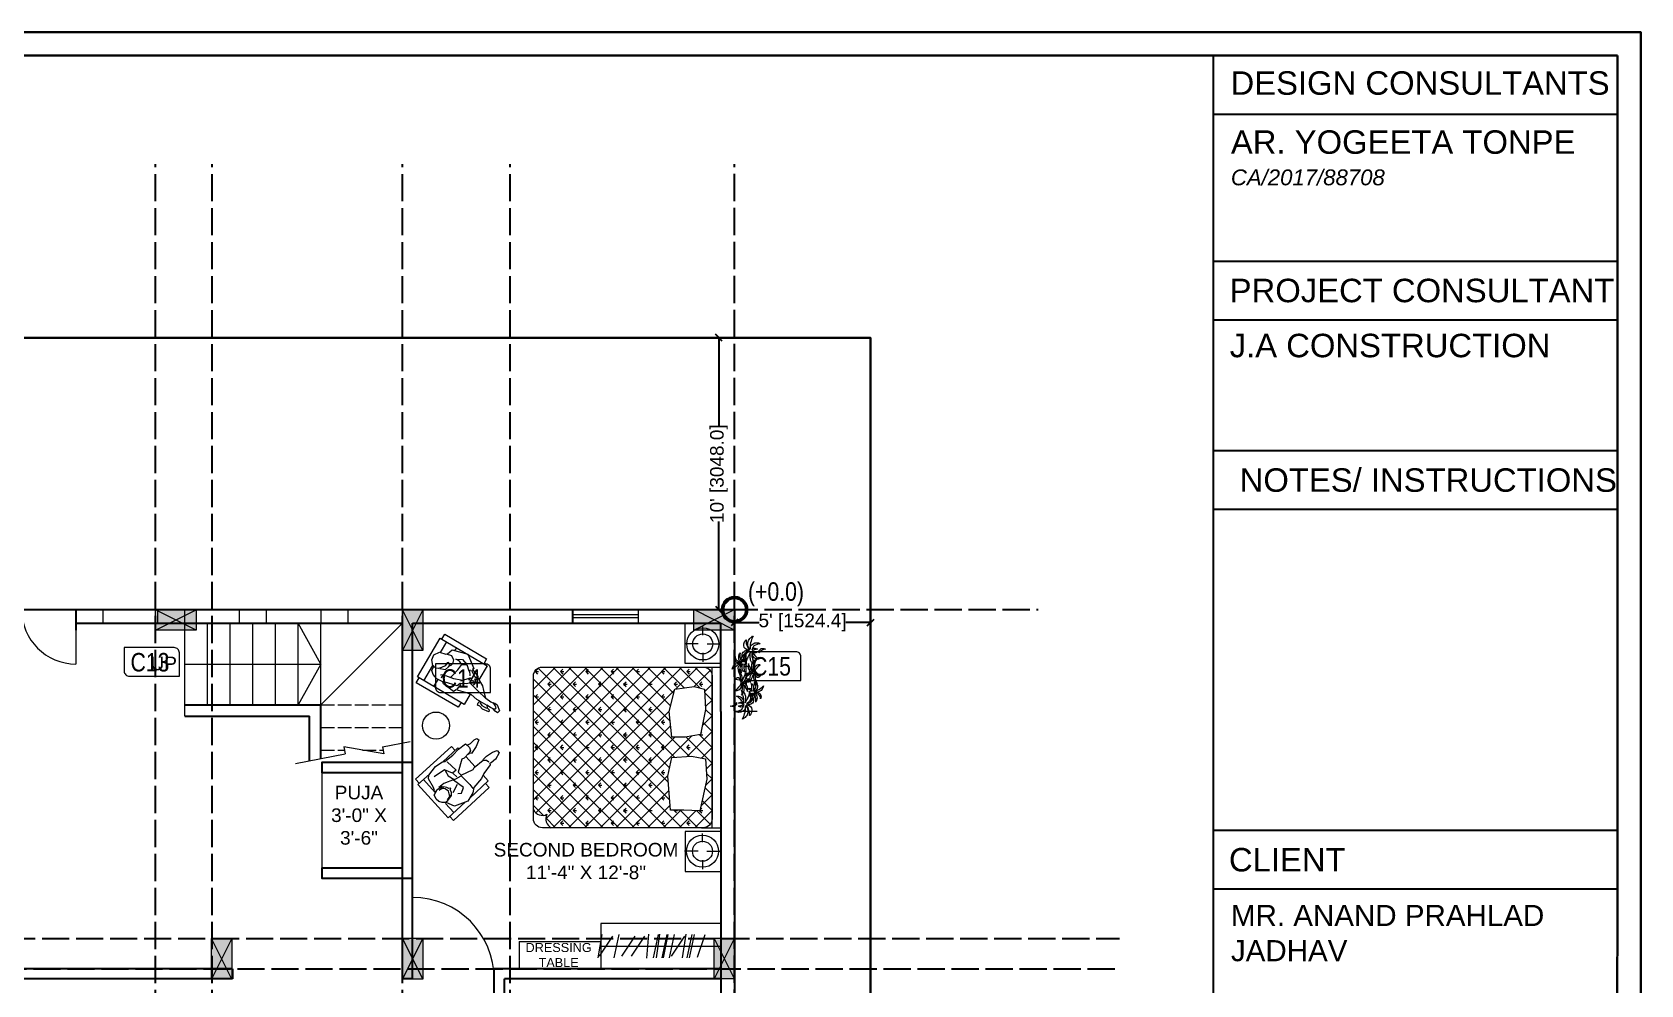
# Model space of a CAD drawing. Header units: inches. Extents: x -9010 to 68966, y 35237 to 36644.
# Drawn here: x -8566 to -7856, y 35634 to 36055 of the extents above; entities that cross this region are included whole.
import ezdxf

# ---------------------------------------------------------------- set-up
doc = ezdxf.new("R2010")
doc.units = ezdxf.units.IN
doc.linetypes.add('ACAD_ISO02W100', pattern=[15, 12, -3])
for name, color, linetype, lineweight in [('0Y-DIM', 54, 'Continuous', 25), ('0Y-ELEVATION', 166, 'Continuous', 15), ('0Y-TEXT', 96, 'Continuous', 5), ('0Y-WALLS', 23, 'Continuous', 25), ('0Y-WINDOWS', 140, 'Continuous', 13), ('CE-TEXT', 7, 'Continuous', 0), ('COL NO', 7, 'Continuous', 0), ('Column', 240, 'Continuous', 9), ('COLUMN HATCH', 252, 'Continuous', 5), ('WALL', 6, 'Continuous', 20), ('Wall2', 7, 'Continuous', 30)]:
    doc.layers.add(name, color=color, linetype=linetype, lineweight=lineweight)
doc.layers.add('0Y-FURNITURE', color=7, linetype='Continuous', lineweight=9, true_color=0x454545)
doc.layers.add('0Y-TREES', color=7, linetype='Continuous', lineweight=9, true_color=0x408000)
doc.layers.add('CAY', color=94, linetype='Continuous')
doc.styles.add('ARIAL', font='arial.ttf')
doc.styles.get("Standard").update_dxf_attribs({"font": 'arial.ttf'})
doc.styles.add('stylus bt', font='swissck.ttf')
doc.dimstyles.get("Standard").update_dxf_attribs({"dimtxt": 6, "dimasz": 3, "dimexe": 0.18, "dimexo": 0.0625, "dimgap": 0.09, "dimtad": 0, "dimdec": 0, "dimzin": 0, "dimdsep": 46, "dimlunit": 4, "dimtxsty": 'Standard', "dimblk": 'OBLIQUE', "dimcen": 0.09, "dimclrt": 256, "dimadec": 0, "dimazin": 0, "dimtfac": 1, "dimtdec": 0, "dimtofl": 0, "dimtmove": 0, "dimatfit": 3, "dimfxl": 1, "dimtolj": 1, "dimtzin": 0, "dimarcsym": 0})

# ---------------------------------------------------------------- blocks, each defined once
blk = doc.blocks.new('dsda')
at = {"layer": 'COLUMN HATCH', "true_color": 0xb3b3b3, "transparency": 33554549}
h = blk.add_hatch(color=253, dxfattribs=at)
h.dxf.hatch_style = 1
h.paths.add_polyline_path([(82546.37, -2802.43), (82528.37, -2802.43), (82537.37, -2806.93)])
h.paths.add_polyline_path([(82528.37, -2802.43), (82528.37, -2811.43), (82537.37, -2806.93)])
h.paths.add_polyline_path([(82537.37, -2806.93), (82528.37, -2811.43), (82546.37, -2811.43)])
h.paths.add_polyline_path([(82546.37, -2802.43), (82537.37, -2806.93), (82546.37, -2811.43)])
at = {"layer": 'Column'}
for p, q in [((82528.37, -2802.43), (82546.37, -2811.43)), ((82546.37, -2802.43), (82528.37, -2811.43))]:
    blk.add_line(p, q, dxfattribs=at)
blk.add_lwpolyline([(82528.37, -2802.43), (82546.37, -2802.43), (82546.37, -2811.43), (82528.37, -2811.43)], close=True, dxfattribs=at)
blk = doc.blocks.new('_Oblique')
at = {"color": 0, "linetype": 'ByBlock', "lineweight": -2}
blk.add_line((-0.5, -0.5), (0.5, 0.5), dxfattribs=at)
blk = doc.blocks.new('*D76')
at = {"color": 0, "lineweight": -2, "transparency": 16777216}
for p, q in [((-8263.13, 35919.95), (-8263.13, 35881.08)), ((-8263.08, 35919.95), (-8262.95, 35919.95)), ((-8263.13, 35799.95), (-8263.13, 35838.81)), ((-8263.08, 35799.95), (-8262.95, 35799.95))]:
    blk.add_line(p, q, dxfattribs=at)
at = {"layer": 'Defpoints', "color": 0, "transparency": 16777216}
for p in [(-8263.14, 35919.95), (-8263.13, 35919.95), (-8263.15, 35799.95)]:
    blk.add_point(p, dxfattribs=at)
at = {"color": 0, "lineweight": -2, "transparency": 16777216, "xscale": 3, "yscale": 3, "zscale": 3}
for p, rotation in [((-8263.13, 35919.95), 89.99950442119548), ((-8263.13, 35799.95), 269.9995044211955)]:
    blk.add_blockref('_Oblique', p, dxfattribs=dict(at, rotation=rotation))
at = {"transparency": 16777216, "insert": (-8263.13, 35859.95), "char_height": 6, "attachment_point": 5, "rotation": 89.9995}
blk.add_mtext("\\A1;10' [3048.0]", dxfattribs=at)
blk = doc.blocks.new('*D77')
at = {"color": 0, "lineweight": -2, "transparency": 16777216}
for p, q in [((-8256.24, 35794.27), (-8245.32, 35794.27)), ((-8256.24, 35794.21), (-8256.24, 35794.09)), ((-8196.22, 35794.27), (-8207.14, 35794.27)), ((-8196.22, 35794.21), (-8196.22, 35794.09))]:
    blk.add_line(p, q, dxfattribs=at)
at = {"layer": 'Defpoints', "color": 0, "transparency": 16777216}
for p in [(-8256.24, 35794.27), (-8196.22, 35794.27), (-8196.22, 35794.27)]:
    blk.add_point(p, dxfattribs=at)
at = {"color": 0, "lineweight": -2, "transparency": 16777216, "xscale": 3, "yscale": 3, "zscale": 3}
for p, rotation in [((-8256.24, 35794.27), 179.9995044211926), ((-8196.22, 35794.27), 359.9995044211926)]:
    blk.add_blockref('_Oblique', p, dxfattribs=dict(at, rotation=rotation))
at = {"transparency": 16777216, "insert": (-8226.23, 35794.27), "char_height": 6, "attachment_point": 5, "rotation": 359.9995}
blk.add_mtext("\\A1;5' [1524.4]", dxfattribs=at)
blk = doc.blocks.new('a')
for p, q in [((-10948.79, 35842.429), (-10948.79, 35778.027)), ((-10948.79, 35840.331), (-10934.348, 35840.331)), ((-10948.79, 35835.086), (-10934.348, 35835.086)), ((-10948.79, 35832.989), (-10934.348, 35832.989)), ((-10948.79, 35828.309), (-10934.348, 35828.309)), ((-10948.79, 35828.309), (-10934.348, 35828.309)), ((-10948.79, 35826.212), (-10934.348, 35826.212)), ((-10948.79, 35814.738), (-10934.348, 35814.738)), ((-10948.79, 35812.64), (-10934.348, 35812.64))]:
    blk.add_line(p, q)
at = {"layer": '0Y-ELEVATION'}
blk.add_lwpolyline([(-10933.509, 35843.268), (-10933.509, 35777.188), (-11026.965, 35777.188), (-11026.965, 35843.268)], close=True, dxfattribs=at)
at = {"layer": '0Y-FURNITURE'}
blk.add_lwpolyline([(-11026.965, 35843.268), (-10933.509, 35843.268), (-10933.509, 35776.999), (-11026.965, 35776.999)], close=True, dxfattribs=at)
at = {"layer": '0Y-WALLS'}
blk.add_line((-10948.79, 35832.972), (-10948.79, 35782.223), dxfattribs=at)
at = {"layer": '0Y-WALLS', "lineweight": 30}
blk.add_lwpolyline([(-10934.348, 35842.429), (-10934.348, 35778.027), (-11026.126, 35778.027), (-11026.126, 35842.429)], close=True, dxfattribs=at)
at = {"layer": 'Wall2'}
blk.add_line((-10933.509, 35843.268), (-10933.509, 35777.188), dxfattribs=at)
blk.add_lwpolyline([(-11026.965, 35843.268), (-10933.509, 35843.268), (-10933.509, 35777.188), (-11026.965, 35777.188), (-11026.965, 35843.268)], dxfattribs=at)
at = {"layer": '0Y-TEXT', "char_height": 0.8391, "attachment_point": 1, "style": 'ARIAL'}
for s, width, insert in [('\\pxqc;DESIGN CONSULTANTS', 16.44004, (-10949.616, 35841.869)), ('\\pxql;AR. YOGEETA TONPE \\P{\\fArial|b0|i1|c0|p34;\\H0.675x;CA/2017/88708}', 16.44004, (-10948.155, 35839.759)), ('\\pxql;PROJECT CONSULTANT', 15.18249, (-10948.198, 35834.453)), ('J.A CONSTRUCTION', 15.18249, (-10948.198, 35832.486)), ('\\pxql;NOTES/ INSTRUCTIONS', 15.18249, (-10947.842, 35827.676)), ('\\pxql;CLIENT', 2.049, (-10948.226, 35814.105))]:
    blk.add_mtext_dynamic_manual_height_columns(s, width=width, gutter_width=0.804, heights=[0], dxfattribs=dict(at, insert=insert))
at = {"layer": '0Y-TEXT', "insert": (-10948.153, 35812.07), "char_height": 0.75519, "width": 13.80498, "attachment_point": 1, "style": 'ARIAL'}
blk.add_mtext('\\pxql;MR. ANAND PRAHLAD JADHAV', dxfattribs=at)
blk = doc.blocks.new('*X7')
at = {"color": 0}
for p, q in [((0, 0), (0, 0)), ((-707, -141), (-734, -115)), ((-707, -141), (-707, -104)), ((-707, -141), (-681, -115)), ((-566, 0), (-566, 0)), ((-566, 0), (-566, 0)), ((-283, 0), (-283, 0)), ((-283, 0), (-283, 0)), ((-156, -126), (-168, -115)), ((-141, -141), (-142, -140)), ((-141, -141), (-141, -104)), ((-141, -141), (-115, -115)), ((120, -120), (115, -115)), ((283, 0), (283, 0)), ((566, 0), (566, 0)), ((699, -134), (681, -115)), ((707, -135), (707, -104)), ((710, -139), (734, -115)), ((-849, -283), (-875, -256)), ((-849, -283), (-849, -245)), ((-849, -283), (-822, -256)), ((0, -283), (-27, -256)), ((0, -283), (0, -245)), ((0, -283), (27, -256)), ((849, -283), (822, -256)), ((849, -283), (849, -245)), ((849, -283), (875, -256)), ((-849, -566), (-875, -539)), ((-849, -566), (-849, -528)), ((-849, -566), (-822, -539)), ((-707, -424), (-734, -398)), ((-707, -424), (-707, -387)), ((-707, -424), (-681, -398)), ((-566, -566), (-592, -539)), ((-566, -566), (-566, -528)), ((-566, -566), (-539, -539)), ((-283, -566), (-309, -539)), ((-283, -566), (-283, -528)), ((-283, -566), (-256, -539)), ((-116, -399), (-115, -398)), ((0, -566), (-27, -539)), ((0, -566), (0, -528)), ((0, -566), (27, -539)), ((283, -566), (256, -539)), ((283, -566), (283, -528)), ((283, -566), (309, -539)), ((566, -566), (539, -539)), ((566, -566), (566, -528)), ((566, -566), (592, -539)), ((707, -424), (703, -420)), ((707, -424), (707, -387)), ((707, -424), (734, -398)), ((849, -566), (822, -539)), ((849, -566), (849, -528)), ((849, -566), (875, -539)), ((-707, -707), (-734, -681)), ((-707, -707), (-707, -670)), ((-707, -707), (-681, -681)), ((-424, -707), (-451, -681)), ((-424, -707), (-424, -670)), ((-424, -707), (-398, -681)), ((-141, -707), (-168, -681)), ((-141, -707), (-141, -670)), ((-141, -707), (-115, -681)), ((141, -707), (115, -681)), ((141, -707), (141, -670)), ((141, -707), (168, -681)), ((424, -707), (398, -681)), ((424, -707), (424, -670)), ((424, -707), (451, -681)), ((707, -707), (681, -681)), ((707, -707), (707, -670)), ((707, -707), (734, -681)), ((-849, -849), (-875, -822)), ((-849, -849), (-849, -811)), ((-849, -849), (-822, -822)), ((-566, -849), (-592, -822)), ((-566, -849), (-566, -811)), ((-566, -849), (-539, -822)), ((-283, -849), (-309, -822)), ((-283, -849), (-283, -811)), ((-283, -849), (-256, -822)), ((0, -849), (-27, -822)), ((0, -849), (0, -811)), ((0, -849), (27, -822)), ((283, -849), (256, -822)), ((283, -849), (283, -811)), ((283, -849), (309, -822)), ((566, -849), (539, -822)), ((566, -849), (566, -811)), ((566, -849), (592, -822)), ((849, -849), (822, -822)), ((849, -849), (849, -811)), ((849, -849), (875, -822)), ((-707, -990), (-734, -963)), ((-707, -990), (-707, -952)), ((-707, -990), (-681, -963)), ((-424, -990), (-451, -963)), ((-424, -990), (-424, -952)), ((-424, -990), (-398, -963)), ((-141, -990), (-168, -963)), ((-141, -990), (-141, -952)), ((-141, -990), (-115, -963)), ((141, -990), (115, -963)), ((141, -990), (141, -952)), ((141, -990), (168, -963)), ((424, -990), (398, -963)), ((424, -990), (424, -952)), ((424, -990), (451, -963)), ((707, -990), (681, -963)), ((707, -990), (707, -952)), ((707, -990), (734, -963)), ((-849, -1131), (-875, -1105)), ((-849, -1131), (-849, -1094)), ((-849, -1131), (-822, -1105)), ((-707, -1273), (-734, -1246)), ((-707, -1273), (-707, -1235)), ((-707, -1273), (-681, -1246)), ((-566, -1131), (-592, -1105)), ((-566, -1131), (-566, -1094)), ((-566, -1131), (-539, -1105)), ((-424, -1273), (-451, -1246)), ((-424, -1273), (-424, -1235)), ((-424, -1273), (-398, -1246)), ((-283, -1131), (-309, -1105)), ((-283, -1131), (-283, -1094)), ((-283, -1131), (-256, -1105)), ((-141, -1273), (-168, -1246)), ((-141, -1273), (-141, -1235)), ((-141, -1273), (-115, -1246)), ((0, -1131), (-27, -1105)), ((0, -1131), (0, -1094)), ((0, -1131), (27, -1105)), ((141, -1273), (115, -1246)), ((141, -1273), (141, -1235)), ((141, -1273), (168, -1246)), ((283, -1131), (256, -1105)), ((283, -1131), (283, -1094)), ((283, -1131), (309, -1105)), ((424, -1273), (398, -1246)), ((424, -1273), (424, -1235)), ((424, -1273), (451, -1246)), ((566, -1131), (539, -1105)), ((566, -1131), (566, -1094)), ((566, -1131), (592, -1105)), ((707, -1273), (681, -1246)), ((707, -1273), (707, -1235)), ((707, -1273), (734, -1246)), ((849, -1131), (822, -1105)), ((849, -1131), (849, -1094)), ((849, -1131), (875, -1105)), ((-849, -1414), (-875, -1388)), ((-849, -1414), (-849, -1377)), ((-849, -1414), (-822, -1388)), ((-566, -1414), (-592, -1388)), ((-566, -1414), (-566, -1377)), ((-566, -1414), (-539, -1388)), ((-283, -1414), (-309, -1388)), ((-283, -1414), (-283, -1377)), ((-283, -1414), (-256, -1388)), ((0, -1414), (-27, -1388)), ((0, -1414), (0, -1377)), ((0, -1414), (27, -1388)), ((283, -1414), (256, -1388)), ((283, -1414), (283, -1377)), ((283, -1414), (309, -1388)), ((566, -1414), (539, -1388)), ((566, -1414), (566, -1377)), ((566, -1414), (592, -1388)), ((849, -1414), (822, -1388)), ((849, -1414), (849, -1377)), ((849, -1414), (875, -1388)), ((-707, -1556), (-734, -1529)), ((-707, -1556), (-707, -1518)), ((-707, -1556), (-681, -1529)), ((-424, -1556), (-451, -1529)), ((-424, -1556), (-424, -1518)), ((-424, -1556), (-398, -1529)), ((-141, -1556), (-168, -1529)), ((-141, -1556), (-141, -1518)), ((-141, -1556), (-115, -1529)), ((141, -1556), (115, -1529)), ((141, -1556), (141, -1518)), ((141, -1556), (168, -1529)), ((424, -1556), (398, -1529)), ((424, -1556), (424, -1518)), ((424, -1556), (451, -1529)), ((707, -1556), (681, -1529)), ((707, -1556), (707, -1518)), ((707, -1556), (734, -1529)), ((-849, -1697), (-875, -1671)), ((-849, -1697), (-849, -1660)), ((-849, -1697), (-822, -1671)), ((-707, -1838), (-707, -1801)), ((-566, -1697), (-592, -1671)), ((-566, -1697), (-566, -1660)), ((-566, -1697), (-539, -1671)), ((-424, -1838), (-424, -1801)), ((-283, -1697), (-309, -1671)), ((-283, -1697), (-283, -1660)), ((-283, -1697), (-256, -1671)), ((-141, -1838), (-141, -1801)), ((0, -1697), (-27, -1671)), ((0, -1697), (0, -1660)), ((0, -1697), (27, -1671)), ((141, -1838), (141, -1801)), ((283, -1697), (256, -1671)), ((283, -1697), (283, -1660)), ((283, -1697), (309, -1671)), ((424, -1838), (424, -1801)), ((566, -1697), (539, -1671)), ((566, -1697), (566, -1660)), ((566, -1697), (592, -1671)), ((707, -1838), (707, -1801)), ((849, -1697), (822, -1671)), ((849, -1697), (849, -1660)), ((849, -1697), (875, -1671)), ((-849, -1980), (-875, -1953)), ((-849, -1980), (-849, -1942)), ((-849, -1980), (-822, -1953)), ((-707, -1838), (-734, -1812)), ((-707, -1838), (-681, -1812)), ((-566, -1980), (-592, -1953)), ((-566, -1980), (-566, -1942)), ((-566, -1980), (-539, -1953)), ((-424, -1838), (-451, -1812)), ((-424, -1838), (-398, -1812)), ((-283, -1980), (-309, -1953)), ((-283, -1980), (-283, -1942)), ((-283, -1980), (-256, -1953)), ((-141, -1838), (-168, -1812)), ((-141, -1838), (-115, -1812)), ((0, -1980), (-27, -1953)), ((0, -1980), (0, -1942)), ((0, -1980), (27, -1953)), ((141, -1838), (115, -1812)), ((141, -1838), (168, -1812)), ((283, -1980), (256, -1953)), ((283, -1980), (283, -1942)), ((283, -1980), (309, -1953)), ((424, -1838), (398, -1812)), ((424, -1838), (451, -1812)), ((566, -1980), (539, -1953)), ((566, -1980), (566, -1942)), ((566, -1980), (592, -1953)), ((707, -1838), (681, -1812)), ((707, -1838), (734, -1812))]:
    blk.add_line(p, q, dxfattribs=at)
blk = doc.blocks.new('*X6')
at = {"color": 0}
for p, q in [((-900, -193), (-707, 0)), ((-623, -84), (-707, 0)), ((-614, -83), (-530, 0)), ((-457, -74), (-530, 0)), ((-425, -72), (-354, 0)), ((-245, -108), (-354, 0)), ((-278, -101), (-177, 0)), ((103, -280), (-177, 0)), ((-142, -142), (0, 0)), ((-117, -294), (177, 0)), ((120, -120), (0, 0)), ((241, -64), (177, 0)), ((292, -61), (354, 0)), ((426, -72), (354, 0)), ((452, -78), (530, 0)), ((654, -123), (530, 0)), ((596, -111), (707, 0)), ((900, -193), (707, 0)), ((-900, -370), (-667, -137)), ((-656, -405), (-900, -161)), ((-683, -201), (-862, -22)), ((703, -358), (900, -161)), ((708, -175), (862, -22)), ((900, -370), (708, -178)), ((-900, -1254), (101, -252)), ((-900, -546), (-668, -314)), ((735, -1973), (-900, -337)), ((-763, -2000), (900, -337)), ((900, -1254), (-128, -225)), ((900, -546), (703, -349)), ((-900, -1430), (112, -418)), ((-900, -723), (-605, -429)), ((-900, -900), (-465, -465)), ((-900, -1077), (-293, -470)), ((-900, -1607), (231, -476)), ((-900, -1784), (394, -489)), ((586, -2000), (-900, -514)), ((-888, -1948), (586, -475)), ((801, -1862), (-641, -419)), ((-586, -2000), (900, -514)), ((900, -1784), (-404, -480)), ((900, -1607), (-243, -465)), ((900, -1430), (-116, -415)), ((900, -1077), (317, -494)), ((900, -900), (483, -483)), ((900, -723), (647, -470)), ((409, -2000), (-900, -691)), ((-409, -2000), (900, -691)), ((232, -2000), (-900, -868)), ((-232, -2000), (900, -868)), ((55, -2000), (-900, -1045)), ((-55, -2000), (900, -1045)), ((-121, -2000), (-900, -1221)), ((121, -2000), (900, -1221)), ((-298, -2000), (-900, -1398)), ((298, -2000), (900, -1398)), ((-475, -2000), (-900, -1575)), ((475, -2000), (900, -1575)), ((-652, -2000), (-900, -1752)), ((790, -1861), (900, -1752)), ((-835, -1994), (-894, -1935)), ((652, -2000), (761, -1890))]:
    blk.add_line(p, q, dxfattribs=at)
blk = doc.blocks.new('A$C190D2546')
at = {"layer": '0Y-FURNITURE'}
for p, q in [((282, 1946), (282, 2096)), ((541, 2100), (2341, 2100)), ((541, 1881), (541, 2100)), ((2341, 2000), (541, 2000)), ((2341, 1881), (2341, 2100)), ((2605, 1943), (2605, 2093)), ((182, 1896), (82, 1896)), ((282, 1846), (282, 1696)), ((382, 1896), (482, 1896)), ((2505, 1893), (2405, 1893)), ((2605, 1843), (2605, 1693)), ((2705, 1893), (2805, 1893))]:
    blk.add_line(p, q, dxfattribs=at)
for points in [[(500, 2100), (500, 1700), (50, 1700), (50, 2100)], [(2382, 2100), (2382, 1700), (2832, 1700), (2832, 2100)], [(787, 1584), (758, 1799), (787, 1914), (1016, 1928), (1296, 1871), (1325, 1699), (1325, 1548), (1038, 1519)], [(1555, 1548), (1541, 1771), (1569, 1928), (1799, 1943), (2151, 1864), (2144, 1685), (2144, 1534), (1763, 1505)]]:
    blk.add_lwpolyline(points, close=True, dxfattribs=at)
blk.add_lwpolyline([(641, 2000), (2241, 2000, -0.414214), (2341, 1900), (2341, 100, -0.414214), (2241, 0), (641, 0, -0.414214), (541, 100), (541, 1900, -0.414214)], format="xyb", close=True, dxfattribs=at)
for centre, radius in [((282, 1896), 180), ((282, 1896), 112), ((2605, 1893), 180), ((2605, 1893), 112)]:
    blk.add_circle(centre, radius, dxfattribs=at)
for centre, start, end in [((2241, 250), 243.4349, 333.4349), ((2091, 100), 296.5651, 26.5651)]:
    blk.add_arc(centre, 112, start, end, dxfattribs=at)
for name in ['*X6', '*X7']:
    blk.add_blockref(name, (1441, 2000), dxfattribs=at)
blk = doc.blocks.new('A$C6071a252')
at = {"layer": '0Y-FURNITURE', "linetype": 'ByBlock'}
for p, q in [((0.05, 16.48), (0, 37.94)), ((0, 37.94), (2.48, 37.94)), ((2.47, 38.77), (22.28, 38.81)), ((2.53, 14.83), (2.47, 38.77)), ((2.48, 35.47), (10.2, 35.49)), ((10.19, 35.48), (12.2, 37.21)), ((12.2, 37.21), (14.58, 37.51)), ((14.58, 37.51), (16.82, 35.93)), ((16.82, 35.93), (17.42, 33.11)), ((16.91, 35.5), (22.29, 35.51)), ((22.28, 38.81), (22.34, 14.88)), ((22.28, 37.99), (24.76, 38)), ((24.76, 38), (24.81, 16.54)), ((6.07, 30.52), (2.49, 30.51)), ((6.04, 30.92), (6.93, 33.45)), ((6.3, 28.08), (6.04, 30.92)), ((6.93, 33.45), (8.1, 34.73)), ((9.27, 29.41), (7.59, 29.63)), ((7.59, 29.63), (9.34, 28.42)), ((8.1, 34.73), (10.15, 35.01)), ((8.46, 30.56), (9.27, 29.41)), ((9.34, 28.42), (9.93, 24.79)), ((9.97, 33.79), (10.04, 34.73)), ((10.31, 32.69), (9.97, 33.79)), ((10.15, 35.01), (10.19, 35.48)), ((11.38, 31.76), (10.31, 32.69)), ((10.75, 32.18), (11.52, 29.77)), ((12.86, 30.66), (11.38, 31.76)), ((11.52, 29.77), (13.22, 29.22)), ((14.46, 30.64), (12.86, 30.66)), ((13.22, 29.22), (14.16, 29.15)), ((13.99, 28.74), (14.89, 30.14)), ((15.28, 28.36), (13.99, 28.74)), ((14.89, 30.14), (14.46, 30.64)), ((17.11, 28.89), (15.28, 28.36)), ((18.19, 30.7), (17.11, 28.89)), ((17.42, 33.11), (17.99, 32.55)), ((17.69, 33), (18.19, 30.7)), ((17.99, 32.55), (20.52, 31.66)), ((20.52, 31.66), (22.33, 24.78)), ((22.3, 30.56), (20.81, 30.56)), ((5, 21.85), (5.68, 27.37)), ((6.32, 21.15), (5, 21.85)), ((5.68, 27.37), (6.3, 28.08)), ((8.01, 21.73), (6.54, 27.49)), ((9.52, 21.1), (8.01, 21.73)), ((9.84, 26.12), (14.19, 24.96)), ((9.93, 24.79), (11.16, 21.55)), ((11.16, 21.55), (10.63, 21.44)), ((10.63, 21.44), (13.96, 18.61)), ((14.19, 24.96), (17.14, 24.69)), ((18.27, 22.77), (16.28, 20.7)), ((17.14, 24.69), (17.82, 26.34)), ((17.14, 24.69), (18.13, 22.83)), ((17.82, 26.34), (17.82, 28.27)), ((17.82, 28.27), (19.14, 25.63)), ((22.33, 24.78), (18.25, 19.24)), ((19.14, 25.63), (18.27, 22.77)), ((2.53, 16.48), (0.05, 16.48)), ((7.76, 14.85), (2.53, 14.83)), ((7.34, 17.02), (6.32, 21.15)), ((6.73, 20.97), (9.43, 20.49)), ((7.15, 11.14), (7.85, 14.39)), ((7.85, 14.39), (7.34, 17.02)), ((10.89, 18.6), (9.52, 21.1)), ((11.85, 17.4), (10.82, 12.99)), ((12.99, 16.27), (10.89, 18.6)), ((11.74, 15.99), (12.37, 15.57)), ((12.37, 15.57), (13.39, 15.3)), ((12.94, 18.87), (13.57, 16.51)), ((13.93, 18.14), (12.94, 18.87)), ((13.57, 16.51), (12.99, 16.27)), ((13.39, 15.3), (14.15, 15.95)), ((15.69, 15.79), (13.68, 12.12)), ((13.96, 18.61), (13.93, 18.14)), ((14.15, 15.95), (14.57, 16.58)), ((14.57, 16.58), (14.78, 15.53)), ((16.5, 20.45), (14.66, 19.12)), ((14.78, 15.53), (15.05, 15.42)), ((15.05, 15.42), (15.4, 17.04)), ((22.34, 14.88), (15.18, 14.86)), ((15.4, 17.04), (17.1, 19.56)), ((16.16, 15.76), (15.69, 15.79)), ((17.56, 19.52), (16.16, 15.76)), ((16.28, 20.7), (17.13, 20.03)), ((18.25, 19.24), (17.56, 19.52)), ((24.81, 16.54), (22.33, 16.53)), ((4.85, 6.78), (5.26, 8.54)), ((5.18, 9.59), (6.16, 9.94)), ((5.26, 8.54), (5.18, 9.59)), ((6.74, 9.38), (6.11, 7.87)), ((6.11, 7.87), (6.13, 5.6)), ((6.16, 9.94), (7.18, 9.68)), ((7.18, 9.68), (7.15, 11.14)), ((7.18, 9.68), (7.3, 6.08)), ((9.7, 7.98), (9.42, 5.36)), ((10.82, 12.99), (9.67, 7.99)), ((10.12, 8.61), (9.7, 7.98)), ((12.11, 10.68), (10.12, 8.61)), ((13.68, 12.12), (12.11, 10.68)), ((5.28, 3.86), (4.85, 6.78)), ((6.03, 4.2), (5.28, 3.86)), ((6.35, 5.35), (6.03, 4.2)), ((7.3, 6.08), (6.35, 5.35)), ((6.83, 1.57), (7.25, 2.88)), ((6.83, 0.32), (6.83, 1.57)), ((7.99, 0), (6.83, 0.32)), ((7.16, 4.21), (7.3, 6.08)), ((7.25, 2.88), (7.16, 4.21)), ((7.47, 2.63), (7.85, 1.99)), ((7.85, 1.99), (8.32, 1.96)), ((9.76, 2.32), (7.99, 0)), ((8.32, 1.96), (8.99, 2.8)), ((8.99, 2.8), (9.76, 4.25)), ((9.42, 5.36), (9.62, 4.31)), ((9.62, 4.31), (9.79, 3.47)), ((9.79, 3.47), (9.76, 2.32))]:
    blk.add_line(p, q, dxfattribs=at)
blk = doc.blocks.new('A$C371742c2')
at = {"layer": '0Y-FURNITURE', "linetype": 'ByBlock'}
for p, q in [((14.16, 33.88), (15.08, 35.9)), ((15.08, 35.9), (16.33, 35.9)), ((16.37, 35.84), (17.47, 32.74)), ((4.38, 27.8), (4.69, 29.35)), ((4.68, 31.68), (4.99, 32.92)), ((4.69, 29.35), (4.68, 31.68)), ((4.99, 32.92), (6.08, 33.24)), ((6.08, 33.24), (7.48, 30.29)), ((7.48, 30.29), (8.27, 26.72)), ((13.7, 30.77), (14.16, 33.88)), ((13.7, 28.91), (13.7, 30.77)), ((14.01, 28.44), (13.7, 28.91)), ((13.71, 23.32), (14.01, 28.44)), ((14.2, 28.76), (15, 29.56)), ((15, 29.56), (16.21, 29.9)), ((17.27, 30.31), (16.96, 29.85)), ((16.96, 29.85), (17.58, 29.38)), ((17.42, 32.8), (17.27, 30.31)), ((17.58, 29.38), (18.53, 24.73)), ((0, 22.28), (0, 0.83)), ((2.48, 22.28), (0, 22.28)), ((2.48, 23.93), (2.48, 14.82)), ((3.01, 23.93), (2.48, 23.93)), ((2.99, 23.76), (3.45, 27.64)), ((3.31, 20.19), (2.99, 23.76)), ((3.45, 27.64), (4.38, 27.8)), ((4.54, 27.8), (5.78, 27.8)), ((5.78, 27.8), (7.18, 27.19)), ((7.18, 27.19), (7.65, 25.32)), ((7.66, 22.99), (7.35, 21.91)), ((7.35, 21.91), (10.47, 16.79)), ((8.27, 26.72), (7.49, 26.1)), ((7.49, 26.1), (7.66, 22.99)), ((13.75, 23.93), (7.61, 23.93)), ((7.71, 23.93), (7.61, 23.93)), ((12.33, 16.8), (14.03, 22.39)), ((14.03, 22.39), (13.71, 23.32)), ((18.53, 24.73), (19.46, 22.56)), ((22.28, 23.93), (18.87, 23.93)), ((19.46, 22.56), (20.1, 17.28)), ((22.28, 12.8), (22.28, 23.93)), ((24.76, 22.28), (22.28, 22.28)), ((24.76, 0.83), (24.76, 22.28)), ((1.78, 11.18), (2.24, 14.44)), ((2.24, 14.44), (3.01, 15.69)), ((3.01, 15.69), (3.31, 20.19)), ((3.79, 16.31), (9.22, 16.79)), ((9.07, 14.61), (5.66, 13.05)), ((9.22, 16.79), (9.07, 14.61)), ((9.38, 14.77), (11.56, 14.93)), ((10.47, 16.79), (12.33, 16.8)), ((11.65, 12.95), (12.49, 16.64)), ((12.49, 16.64), (17.92, 16.96)), ((17.92, 16.96), (20.1, 16.66)), ((20.1, 17.28), (21.5, 15.42)), ((21.5, 15.42), (22.75, 11.23)), ((2.57, 6.37), (1.78, 11.18)), ((5.66, 13.05), (4.74, 7.62)), ((5.97, 13.06), (8.61, 12.44)), ((8.61, 12.44), (11.63, 13.31)), ((9.86, 8.72), (9.67, 5.87)), ((11.53, 7.23), (9.76, 7.22)), ((11.63, 13.31), (9.86, 8.72)), ((10.85, 7.68), (10.17, 6.48)), ((12, 8.54), (10.85, 7.68)), ((11.96, 7.51), (11.03, 6.89)), ((17, 13.86), (11.65, 12.95)), ((13.67, 7.98), (11.96, 7.51)), ((12.98, 8.84), (12, 8.54)), ((13.32, 9.52), (12.98, 8.84)), ((13.53, 9.52), (13.32, 9.52)), ((13.83, 8.88), (13.53, 9.52)), ((15.84, 6.9), (13.67, 7.98)), ((14.94, 8.55), (13.83, 8.88)), ((15.57, 9.11), (14.18, 12.97)), ((16.1, 7.65), (14.94, 8.55)), ((16.16, 7.24), (15.17, 7.24)), ((16.49, 5.01), (16.1, 7.65)), ((18.25, 11.69), (17, 13.86)), ((17.32, 10.29), (18.25, 11.69)), ((22.75, 11.23), (20.44, 5.48)), ((22.28, 0), (22.28, 10.07)), ((0, 0.83), (2.48, 0.83)), ((2.48, 6.94), (2.48, 0)), ((2.48, 3.3), (10.19, 3.3)), ((2.48, 0), (22.28, 0)), ((3.81, 5.13), (2.57, 6.37)), ((8.01, 4.21), (3.81, 5.13)), ((9.26, 3.59), (8.01, 4.21)), ((9.26, 3.59), (10.14, 3.35)), ((10.17, 6.48), (9.88, 4.52)), ((9.88, 4.52), (10.66, 2.2)), ((10.71, 6.55), (10.38, 6.74)), ((11.03, 6.89), (10.57, 5.18)), ((10.57, 5.18), (10.71, 6.55)), ((12.68, 1.58), (10.66, 2.2)), ((14.23, 1.74), (12.68, 1.58)), ((15.47, 2.52), (14.23, 1.74)), ((16.4, 3.61), (15.47, 2.52)), ((16.31, 5.04), (15.84, 6.9)), ((16.4, 3.61), (16.49, 5.01)), ((20.44, 5.48), (16.66, 3.84)), ((16.91, 3.3), (22.28, 3.3)), ((22.28, 0.83), (24.76, 0.83))]:
    blk.add_line(p, q, dxfattribs=at)
blk = doc.blocks.new('tree34')
for p, q in [((-350, 623), (-381, 587)), ((-309, 651), (-350, 623)), ((-274, 667), (-309, 651)), ((-234, 693), (-274, 667)), ((-245, 791), (-250, 782)), ((-250, 782), (-192, 771)), ((-216, 809), (-245, 791)), ((-189, 699), (-234, 693)), ((-180, 825), (-216, 809)), ((-192, 771), (-105, 757)), ((-154, 703), (-189, 699)), ((-125, 836), (-180, 825)), ((-114, 698), (-154, 703)), ((-76, 841), (-125, 836)), ((-49, 685), (-114, 698)), ((-105, 757), (-49, 729)), ((-15, 832), (-76, 841)), ((-49, 729), (-3, 708)), ((-4, 671), (-49, 685)), ((52, 813), (-15, 832)), ((40, 648), (-4, 671)), ((-3, 708), (40, 681)), ((40, 681), (69, 659)), ((81, 619), (40, 648)), ((92, 765), (52, 813)), ((69, 659), (100, 632)), ((121, 580), (81, 619)), ((123, 720), (92, 765)), ((100, 632), (117, 604)), ((133, 674), (123, 720)), ((142, 614), (133, 674)), ((142, 677), (136, 648)), ((136, 648), (142, 614)), ((148, 700), (142, 677)), ((162, 729), (148, 700)), ((180, 768), (162, 729)), ((206, 796), (180, 768)), ((186, 603), (193, 638)), ((199, 626), (186, 603)), ((193, 638), (211, 678)), ((215, 652), (199, 626)), ((238, 823), (206, 796)), ((211, 678), (239, 717)), ((245, 680), (215, 652)), ((276, 844), (238, 823)), ((239, 717), (279, 759)), ((287, 701), (245, 680)), ((321, 852), (276, 844)), ((279, 759), (315, 784)), ((311, 955), (285, 931)), ((285, 931), (303, 940)), ((348, 717), (287, 701)), ((303, 940), (344, 940)), ((353, 970), (311, 955)), ((334, 785), (312, 734)), ((312, 734), (351, 760)), ((315, 784), (358, 811)), ((381, 849), (321, 852)), ((328, 600), (380, 619)), ((373, 822), (334, 785)), ((344, 940), (434, 923)), ((412, 722), (348, 717)), ((351, 760), (411, 783)), ((403, 971), (353, 970)), ((358, 811), (401, 830)), ((440, 852), (373, 822)), ((380, 619), (410, 626)), ((432, 841), (381, 849)), ((401, 830), (432, 841)), ((452, 971), (403, 971)), ((410, 626), (448, 635)), ((411, 783), (471, 798)), ((461, 717), (412, 722)), ((434, 923), (510, 896)), ((506, 865), (440, 852)), ((474, 1117), (446, 1104)), ((446, 1104), (485, 1099)), ((448, 635), (485, 645)), ((523, 952), (452, 971)), ((519, 704), (461, 717)), ((471, 798), (516, 804)), ((520, 1115), (474, 1117)), ((484, 727), (478, 685)), ((478, 685), (497, 713)), ((495, 774), (484, 727)), ((485, 1099), (522, 1081)), ((485, 645), (536, 650)), ((527, 806), (495, 774)), ((497, 713), (536, 749)), ((576, 857), (506, 865)), ((510, 896), (597, 865)), ((516, 804), (568, 803)), ((593, 683), (519, 704)), ((566, 1105), (520, 1115)), ((522, 1081), (568, 1051)), ((584, 916), (523, 952)), ((583, 816), (527, 806)), ((537, 716), (527, 679)), ((527, 679), (553, 640)), ((536, 749), (594, 772)), ((536, 650), (580, 659)), ((590, 758), (537, 716)), ((553, 640), (556, 677)), ((556, 677), (587, 716)), ((627, 1072), (566, 1105)), ((568, 1051), (589, 1011)), ((568, 803), (629, 815)), ((619, 840), (576, 857)), ((580, 659), (629, 656)), ((629, 815), (583, 816)), ((628, 877), (584, 916)), ((587, 716), (615, 743)), ((589, 1011), (618, 958)), ((611, 767), (590, 758)), ((678, 648), (593, 683)), ((594, 772), (611, 767)), ((597, 865), (619, 840)), ((615, 743), (615, 743)), ((618, 958), (631, 900)), ((666, 1011), (627, 1072)), ((648, 831), (628, 877)), ((629, 656), (678, 648)), ((631, 900), (656, 854)), ((656, 854), (648, 831)), ((667, 893), (659, 836)), ((659, 836), (667, 856)), ((677, 955), (666, 1011)), ((666, 721), (693, 691)), ((682, 947), (667, 893)), ((667, 856), (674, 895)), ((674, 895), (677, 955)), ((681, 778), (697, 791)), ((706, 782), (681, 778)), ((697, 996), (682, 947)), ((682, 739), (714, 738)), ((723, 717), (682, 739)), ((689, 823), (708, 875)), ((718, 860), (689, 823)), ((693, 691), (720, 657)), ((723, 1038), (697, 996)), ((697, 791), (732, 817)), ((751, 792), (706, 782)), ((708, 875), (732, 920)), ((714, 738), (783, 725)), ((760, 895), (718, 860)), ((720, 657), (749, 611)), ((756, 1085), (723, 1038)), ((763, 704), (723, 717)), ((732, 920), (770, 966)), ((732, 817), (776, 839)), ((811, 789), (751, 792)), ((755, 568), (782, 617)), ((815, 1123), (756, 1085)), ((809, 921), (760, 895)), ((785, 671), (763, 704)), ((770, 966), (805, 1010)), ((776, 839), (819, 859)), ((782, 617), (785, 671)), ((783, 725), (843, 716)), ((805, 1010), (854, 1066)), ((871, 928), (809, 921)), ((868, 779), (811, 789)), ((872, 1141), (815, 1123)), ((819, 859), (860, 867)), ((843, 716), (908, 698)), ((854, 1066), (896, 1106)), ((860, 867), (913, 873)), ((913, 754), (868, 779)), ((941, 913), (871, 928)), ((949, 1150), (872, 1141)), ((896, 1106), (949, 1150)), ((908, 698), (976, 669)), ((913, 873), (960, 868)), ((955, 719), (913, 754)), ((994, 881), (941, 913)), ((976, 669), (955, 719)), ((960, 868), (1027, 847)), ((1027, 847), (994, 881)), ((-412, 556), (-428, 531)), ((-428, 531), (-362, 554)), ((-381, 587), (-412, 556)), ((-362, 554), (-283, 575)), ((-283, 575), (-219, 586)), ((-219, 586), (-154, 597)), ((-194, 341), (-195, 301)), ((-195, 301), (-187, 264)), ((-186, 379), (-194, 341)), ((-187, 264), (-170, 223)), ((-172, 435), (-186, 379)), ((-136, 493), (-172, 435)), ((-170, 223), (-162, 278)), ((-162, 278), (-132, 344)), ((-154, 597), (-93, 598)), ((-105, 533), (-136, 493)), ((-132, 344), (-94, 403)), ((-69, 560), (-105, 533)), ((-94, 403), (-61, 454)), ((-93, 598), (-65, 603)), ((-25, 579), (-69, 560)), ((-65, 603), (1, 595)), ((-61, 454), (-2, 480)), ((18, 587), (-25, 579)), ((-2, 111), (-7, 61)), ((-7, 61), (0, 0)), ((-2, 480), (37, 498)), ((7, 160), (-2, 111)), ((0, 0), (22, 65)), ((1, 595), (50, 587)), ((46, 195), (7, 160)), ((62, 577), (18, 587)), ((22, 65), (56, 124)), ((38, 458), (24, 410)), ((24, 410), (26, 362)), ((26, 362), (36, 327)), ((36, 327), (53, 305)), ((37, 498), (107, 503)), ((61, 491), (38, 458)), ((93, 223), (46, 195)), ((50, 587), (93, 573)), ((53, 305), (55, 329)), ((55, 329), (64, 363)), ((56, 124), (90, 159)), ((107, 503), (61, 491)), ((93, 573), (62, 577)), ((64, 363), (81, 400)), ((81, 400), (103, 439)), ((90, 159), (133, 192)), ((158, 224), (93, 223)), ((103, 439), (125, 465)), ((117, 604), (121, 580)), ((125, 465), (147, 481)), ((133, 192), (159, 206)), ((137, 510), (202, 463)), ((174, 482), (137, 510)), ((146, 490), (165, 459)), ((157, 291), (172, 316)), ((161, 311), (157, 291)), ((175, 217), (158, 224)), ((159, 206), (175, 217)), ((169, 356), (161, 311)), ((165, 459), (168, 429)), ((168, 429), (173, 391)), ((173, 391), (169, 356)), ((172, 316), (192, 347)), ((199, 461), (174, 482)), ((179, 486), (218, 493)), ((197, 480), (179, 486)), ((192, 347), (204, 366)), ((249, 470), (197, 480)), ((211, 436), (199, 461)), ((202, 544), (242, 566)), ((224, 548), (202, 544)), ((202, 463), (224, 437)), ((204, 366), (212, 408)), ((212, 408), (211, 436)), ((218, 493), (263, 489)), ((243, 551), (224, 548)), ((224, 437), (255, 415)), ((242, 566), (298, 584)), ((279, 548), (243, 551)), ((294, 451), (249, 470)), ((255, 415), (275, 396)), ((263, 489), (300, 486)), ((275, 396), (305, 370)), ((310, 547), (279, 548)), ((338, 433), (294, 451)), ((298, 584), (328, 600)), ((300, 486), (362, 470)), ((305, 370), (331, 329)), ((344, 542), (310, 547)), ((331, 329), (353, 292)), ((360, 405), (338, 433)), ((381, 537), (344, 542)), ((353, 292), (377, 262)), ((390, 375), (360, 405)), ((362, 470), (416, 447)), ((377, 262), (389, 237)), ((417, 530), (381, 537)), ((389, 237), (403, 211)), ((409, 331), (390, 375)), ((403, 211), (414, 180)), ((420, 300), (409, 331)), ((414, 180), (420, 212)), ((416, 447), (453, 432)), ((459, 518), (417, 530)), ((425, 261), (420, 300)), ((420, 212), (425, 261)), ((453, 432), (500, 417)), ((500, 504), (459, 518)), ((475, 362), (544, 412)), ((548, 364), (475, 362)), ((530, 484), (500, 504)), ((500, 417), (545, 398)), ((571, 456), (530, 484)), ((544, 412), (651, 442)), ((545, 398), (588, 379)), ((626, 362), (548, 364)), ((599, 427), (571, 456)), ((588, 379), (628, 359)), ((625, 401), (599, 427)), ((649, 370), (625, 401)), ((747, 355), (626, 362)), ((627, 109), (632, 177)), ((680, 160), (627, 109)), ((628, 359), (672, 340)), ((632, 177), (660, 238)), ((643, 569), (728, 569)), ((707, 539), (643, 569)), ((672, 340), (649, 370)), ((651, 442), (807, 422)), ((660, 238), (740, 299)), ((759, 212), (680, 160)), ((778, 484), (707, 539)), ((728, 569), (815, 546)), ((740, 299), (820, 319)), ((835, 341), (747, 355)), ((749, 611), (755, 568)), ((818, 250), (759, 212)), ((848, 437), (778, 484)), ((807, 422), (901, 370)), ((815, 546), (894, 500)), ((883, 274), (818, 250)), ((820, 319), (934, 311)), ((934, 311), (835, 341)), ((898, 386), (848, 437)), ((955, 275), (883, 274)), ((894, 500), (930, 440)), ((927, 327), (898, 386)), ((901, 370), (927, 327)), ((930, 440), (938, 366)), ((938, 366), (960, 450)), ((950, 329), (1037, 407)), ((969, 379), (950, 329)), ((960, 450), (992, 503)), ((1003, 247), (966, 267)), ((1015, 443), (969, 379)), ((1046, 321), (973, 300)), ((973, 300), (1065, 304)), ((992, 503), (1059, 541)), ((1042, 202), (1003, 247)), ((1082, 515), (1015, 443)), ((1023, 36), (1051, 81)), ((1078, 57), (1023, 36)), ((1030, 255), (1082, 213)), ((1104, 231), (1030, 255)), ((1037, 407), (1133, 436)), ((1054, 134), (1042, 202)), ((1131, 342), (1046, 321)), ((1051, 81), (1054, 134)), ((1059, 541), (1147, 559)), ((1065, 304), (1156, 290)), ((1110, 114), (1078, 57)), ((1147, 559), (1082, 515)), ((1082, 213), (1116, 163)), ((1170, 212), (1104, 231)), ((1116, 163), (1110, 114)), ((1203, 369), (1131, 342)), ((1133, 436), (1238, 438)), ((1156, 290), (1227, 267)), ((1238, 190), (1170, 212)), ((1270, 379), (1203, 369)), ((1227, 267), (1290, 215)), ((1238, 438), (1292, 425)), ((1300, 153), (1238, 190)), ((1353, 385), (1270, 379)), ((1278, 516), (1290, 547)), ((1290, 504), (1278, 509)), ((1290, 547), (1324, 567)), ((1304, 493), (1290, 504)), ((1290, 215), (1331, 169)), ((1323, 522), (1291, 512)), ((1291, 512), (1314, 507)), ((1292, 425), (1353, 385)), ((1364, 110), (1300, 153)), ((1311, 476), (1304, 493)), ((1319, 458), (1311, 476)), ((1313, 228), (1318, 235)), ((1326, 225), (1313, 228)), ((1314, 507), (1332, 494)), ((1317, 436), (1319, 458)), ((1330, 457), (1317, 436)), ((1318, 235), (1346, 244)), ((1357, 531), (1323, 522)), ((1324, 567), (1364, 574)), ((1347, 218), (1326, 225)), ((1334, 479), (1330, 457)), ((1331, 169), (1364, 110)), ((1332, 494), (1334, 479)), ((1346, 244), (1377, 244)), ((1374, 209), (1347, 218)), ((1405, 534), (1357, 531)), ((1364, 574), (1417, 568)), ((1404, 194), (1374, 209)), ((1377, 244), (1401, 238)), ((1401, 238), (1422, 224)), ((1422, 181), (1404, 194)), ((1437, 534), (1405, 534)), ((1417, 568), (1460, 554)), ((1422, 224), (1429, 207)), ((1444, 163), (1422, 181)), ((1429, 207), (1436, 189)), ((1436, 189), (1444, 163)), ((1477, 531), (1437, 534)), ((1460, 554), (1492, 541)), ((1516, 524), (1477, 531)), ((1492, 541), (1516, 524))]:
    blk.add_line(p, q)
blk = doc.blocks.new('A$C2C227CB5')
at = {"layer": '0Y-TREES'}
blk.add_blockref('tree34', (428, 0), dxfattribs=at)
blk = doc.blocks.new('A$C2d08eea1')
at = {"layer": '0Y-ELEVATION', "color": 8}
for p, q in [((266.5, 281.09), (266.5, 322.09)), ((276.5, 286.09), (276.5, 322.09)), ((286.5, 286.09), (286.5, 322.09)), ((296.5, 286.09), (296.5, 322.09)), ((306.5, 286.09), (306.5, 322.09)), ((316.5, 286.09), (316.5, 322.09)), ((326.5, 286.09), (326.5, 322.09)), ((326.5, 286.09), (362.5, 322.09)), ((519, 283.09), (509, 283.09))]:
    blk.add_line(p, q, dxfattribs=at)
at = {"layer": '0Y-ELEVATION', "color": 8, "linetype": 'ACAD_ISO02W100', "ltscale": 0.5}
for p, q in [((326.5, 286.09), (362.5, 286.09)), ((326.5, 276.09), (362.5, 276.09)), ((326.5, 266.09), (336.9, 266.09)), ((344.95, 266.09), (353.92, 266.09))]:
    blk.add_line(p, q, dxfattribs=at)
at = {"layer": '0Y-FURNITURE', "color": 8}
for p, q in [((327, 256.09), (327, 214.09)), ((450.43, 184.77), (448.74, 174.43)), ((450, 189.6), (450, 169.6)), ((503, 189.6), (450, 189.6)), ((457.93, 184.78), (455.74, 174.42)), ((471.06, 184.88), (470.08, 174.33)), ((475.31, 184.78), (473.12, 174.42)), ((475.83, 184.85), (474.44, 174.35)), ((479.07, 184.78), (476.88, 174.42)), ((479.62, 184.78), (477.43, 174.42)), ((482.41, 184.78), (480.22, 174.42)), ((487.5, 184.84), (485.94, 174.36)), ((490.19, 184.78), (488, 174.42)), ((491.2, 184.78), (489.01, 174.42)), ((495.93, 184.62), (492.55, 174.58)), ((414, 181.6), (414, 169.6)), ((414, 181.6), (450, 181.6)), ((455.15, 184.01), (449.27, 175.2)), ((450, 179.6), (503, 179.6)), ((465.03, 184.01), (459.16, 175.2)), ((469.29, 184.01), (463.41, 175.2)), ((486.92, 184.01), (481.05, 175.2))]:
    blk.add_line(p, q, dxfattribs=at)
blk.add_circle((377.3, 276.91), 6, dxfattribs=at)
at = {"layer": '0Y-TEXT', "color": 8}
for p, q in [((326.5, 304.09), (316.5, 322.09)), ((266.5, 304.09), (326.5, 304.09)), ((326.5, 304.09), (316.5, 286.09)), ((353.64, 267.54), (365.96, 269.85)), ((315.32, 260.12), (337.2, 264.46)), ((336.61, 267.61), (337.2, 264.46)), ((354.24, 264.39), (336.61, 267.61)), ((353.64, 267.54), (354.24, 264.39))]:
    blk.add_line(p, q, dxfattribs=at)
at = {"layer": '0Y-WALLS', "color": 8}
for p, q in [((218.5, 328.09), (446.95, 328.09)), ((218.5, 328.09), (218.5, 319.09)), ((437.66, 322.09), (437.66, 328.09)), ((446.95, 328.09), (509, 328.09)), ((509, 328.09), (509, 153.1)), ((218.5, 322.09), (362.5, 322.09)), ((362.5, 165.1), (362.5, 322.09)), ((367, 322.09), (446.95, 322.09)), ((367, 165.1), (367, 322.09)), ((446.95, 322.09), (503, 322.09)), ((503, 283.09), (503, 322.09)), ((266.5, 286.09), (326.5, 286.09)), ((326.5, 262.45), (326.5, 286.09)), ((266.5, 281.09), (321.5, 281.09)), ((321.5, 261.35), (321.5, 281.09)), ((503, 283.09), (503, 153.1)), ((287.5, 169.59), (6, 169.59)), ((287.5, 165.09), (6, 165.09)), ((287.5, 169.59), (287.5, 165.09)), ((367, 165.1), (362.5, 165.1)), ((503, 169.6), (403, 169.6)), ((403, 165.1), (403, 169.6)), ((403, 165.1), (403, 165.1)), ((403, 112.6), (403, 165.1)), ((503, 165.1), (407.5, 165.1)), ((407.5, 112.6), (407.5, 165.1))]:
    blk.add_line(p, q, dxfattribs=at)
for points in [[(327, 214.09), (327, 209.59), (367, 209.59), (367, 260.59), (327, 260.59), (327, 256.09)], [(327, 214.09), (362.5, 214.09), (362.5, 256.09), (327, 256.09)]]:
    blk.add_lwpolyline(points, dxfattribs=at)
at = {"layer": '0Y-WINDOWS', "color": 8}
blk.add_line((218.5, 328.09), (218.5, 304.09), dxfattribs=at)
for points in [[(242.5, 328.09), (254.5, 328.09), (254.5, 322.09), (230.5, 322.09), (230.5, 328.09), (242.5, 328.09)], [(278.51, 328.09), (290.5, 328.09), (290.5, 322.09), (266.5, 322.09), (266.5, 328.09), (278.51, 328.09)], [(307.28, 328.09), (326.5, 328.09), (326.5, 322.09), (302.5, 322.09), (302.5, 328.09), (312.07, 328.09)], [(362.5, 322.09), (338.5, 322.09), (338.5, 328.09), (362.5, 328.09), (362.5, 322.09)]]:
    blk.add_lwpolyline(points, dxfattribs=at)
for points in [[(466.66, 322.09), (466.66, 328.09), (437.66, 328.09), (437.66, 322.09)], [(466.66, 324.68), (466.66, 325.86), (437.66, 325.86), (437.66, 324.68)]]:
    blk.add_lwpolyline(points, close=True, dxfattribs=at)
for centre, radius, start, end in [((218.5, 328.09), 24, 180, 270), ((367, 165.1), 36, 0, 90)]:
    blk.add_arc(centre, radius, start, end, dxfattribs=at)
at = {"layer": '0Y-FURNITURE', "color": 8, "xscale": 0.03938686625495533, "yscale": 0.03938686625495533, "zscale": 0.03938686625495533, "rotation": 270}
blk.add_blockref('A$C190D2546', (420.29, 324.06), dxfattribs=at)
at = {"layer": '0Y-FURNITURE', "color": 8}
for name, p, rotation in [('A$C6071a252', (401.25, 276.55), 59.41483577791579), ('A$C371742c2', (367.66, 252.68), 312.5786587675188)]:
    blk.add_blockref(name, p, dxfattribs=dict(at, rotation=rotation))
at = {"layer": 'CAY', "color": 8, "yscale": 0.01151128168448502, "zscale": 0.01151128168448502}
for p, xscale, rotation in [((523.31, 315.58), -0.01151128168448501, 81.82805383711246), ((506.4, 280.63), -0.01151128168448502, 261.8280538371125)]:
    blk.add_blockref('A$C2C227CB5', p, dxfattribs=dict(at, xscale=xscale, rotation=rotation))
at = {"layer": '0Y-TEXT', "color": 8, "attachment_point": 1}
for s, width, insert, char_height in [('\\pxqc;UP', 19.2156, (247.6, 307.36), 6), ('\\pxqc;PUJA\\P3\'-0" X 3\'-6"', 34.6556, (326, 250.37), 6), ('\\pxqc;SECOND BEDROOM\\P11\'-4" X 12\'-8"', 91.5239, (397.71, 225.14), 6), ('\\pxqc;DRESSING TABLE', 33.8466, (414.47, 180.98), 4)]:
    blk.add_mtext_dynamic_manual_height_columns(s, width=width, gutter_width=12.5, heights=[0], dxfattribs=dict(at, insert=insert, char_height=char_height))

msp = doc.modelspace()

# ---------------------------------------------------------------- linework, layer by layer
at = {"linetype": 'ACAD_ISO02W100'}
for p, q in [((-8256.22, 35410.24), (-8256.22, 35996.58)), ((-8511.72, 35410.17), (-8511.72, 35996.51)), ((-8486.72, 35410.17), (-8486.72, 35996.51)), ((-8402.72, 35410.17), (-8402.72, 35996.51)), ((-8355.2, 35410.17), (-8355.2, 35996.51)), ((-8902.99, 35799.95), (-8122.38, 35799.95)), ((-8846.71, 35654.88), (-8086.36, 35654.88)), ((-8865.51, 35641.38), (-8086.36, 35641.38))]:
    msp.add_line(p, q, dxfattribs=at)
msp.add_lwpolyline([(-8801.24, 35799.95), (-8256.22, 35799.95), (-8256.24, 35471.95), (-8801.24, 35471.95)], close=True)
at = {"lineweight": 50}
msp.add_circle((-8256.22, 35799.95), 5.33, dxfattribs=at)
at = {"layer": '0Y-DIM', "color": 18, "lineweight": 30, "true_color": 0x000000}
msp.add_lwpolyline([(-8765.23, 35471.88), (-8825.23, 35471.88), (-8825.22, 35919.88), (-8196.22, 35919.88), (-8196.23, 35471.88), (-8747.23, 35471.88)], dxfattribs=at)
at = {"layer": 'COL NO'}
for points in [[(-8523.16, 35770.56), (-8501.13, 35770.56), (-8501.13, 35780.9, 0.414214), (-8503.41, 35783.18), (-8525.44, 35783.19), (-8525.44, 35772.85, 0.414214)], [(-8248.99, 35768.74), (-8226.96, 35768.74), (-8226.96, 35779.08, 0.414214), (-8229.25, 35781.37), (-8251.28, 35781.37), (-8251.28, 35771.03, 0.414214)], [(-8385.89, 35763.37), (-8363.86, 35763.37), (-8363.86, 35773.71, 0.414214), (-8366.14, 35776), (-8388.17, 35776), (-8388.17, 35765.66, 0.414214)]]:
    msp.add_lwpolyline(points, format="xyb", close=True, dxfattribs=at)

# ---------------------------------------------------------------- block references
at = {"xscale": 12.345791638378, "yscale": 12.345791638378, "zscale": 12.345791638378, "rotation": 359.9995044211946}
msp.add_blockref('a', (127122.52, -406459.88), dxfattribs=at)
at = {"layer": '0Y-FURNITURE'}
msp.add_blockref('A$C2d08eea1', (-8765.22, 35471.86), dxfattribs=at)
at = {"layer": 'WALL'}
for p, rotation in [((74034.63, 32987.74), 179.9995044211945), ((-5590.58, 118328.23), 269.9995044211945), ((74272.13, 32987.8), 179.9995044211945), ((-5674.79, 118183.23), 269.9995044211945), ((-5590.58, 118183.24), 269.9995044211945), ((-5453.1, 118183.31), 269.9995044211945)]:
    msp.add_blockref('dsda', p, dxfattribs=dict(at, rotation=rotation))

# ---------------------------------------------------------------- texts
at = {"layer": 'CE-TEXT', "ltscale": 0.3, "style": 'stylus bt'}
for s, p in [('(+0.0)', (-8250.3, 35803.85)), ('C13', (-8522.66, 35772.66)), ('C15', (-8248.5, 35770.84)), ('C14', (-8385.39, 35765.47))]:
    msp.add_text(s, height=8.165, rotation=359.9995, dxfattribs=at).set_placement(p)

# ---------------------------------------------------------------- dimensions: what is measured, and where the dimension line sits
for p1, p2, distance, picture, middle in [((-8263.15, 35799.95), (-8263.14, 35919.95), -0.02, '*D76', (-8263.13, 35859.95)), ((-8256.24, 35794.27), (-8196.22, 35794.27), 0, '*D77', (-8226.23, 35794.27))]:
    dim = msp.add_aligned_dim(p1=p1, p2=p2, distance=distance, dimstyle='Standard')
    dim.commit()
    dim.dimension.update_dxf_attribs({"geometry": picture, "text_midpoint": middle})

doc.saveas('drawing.dxf')
